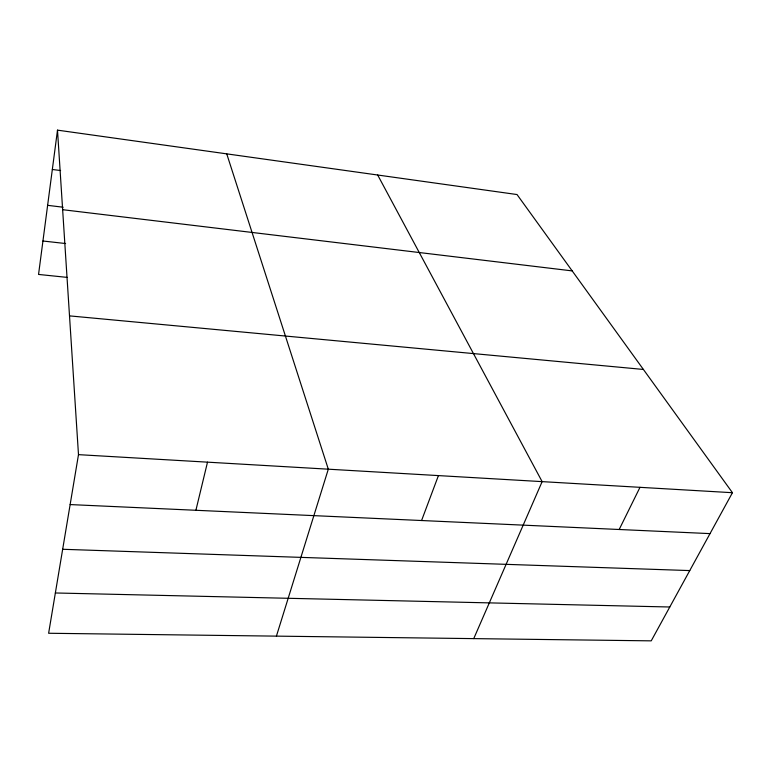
<?xml version="1.0" encoding="UTF-8"?>
<svg xmlns="http://www.w3.org/2000/svg" width="771" height="771" viewBox="0 0 771 771"><rect width="100%" height="100%" fill="white"/><g stroke="black" fill="none" stroke-linecap="round" stroke-linejoin="round"><path stroke-width="1.16" d="M57.497 130.145L78.488 454.649L48.621 633.261L651.225 640.855L732.45 492.708L517.023 194.543L57.497 130.145L38.55 274.437L67.154 277.387M195.901 510.286L207.505 462.157M276.413 636.133L328.311 469.182L226.741 153.863M421.583 520.521L438.429 475.591M473.741 638.619L542.138 481.634L377.684 175.017M619.18 529.494L639.988 487.33M55.358 592.976L669.787 606.999M62.663 549.28L689.756 570.579M70.142 504.571L710.024 533.619M78.488 454.649L732.45 492.708M69.515 315.879L643.399 369.454M42.945 241.005L65.602 243.54M47.619 205.337L63.155 207.216M62.644 209.693L572.198 270.9M52.332 169.475L60.601 170.545"/></g></svg>
